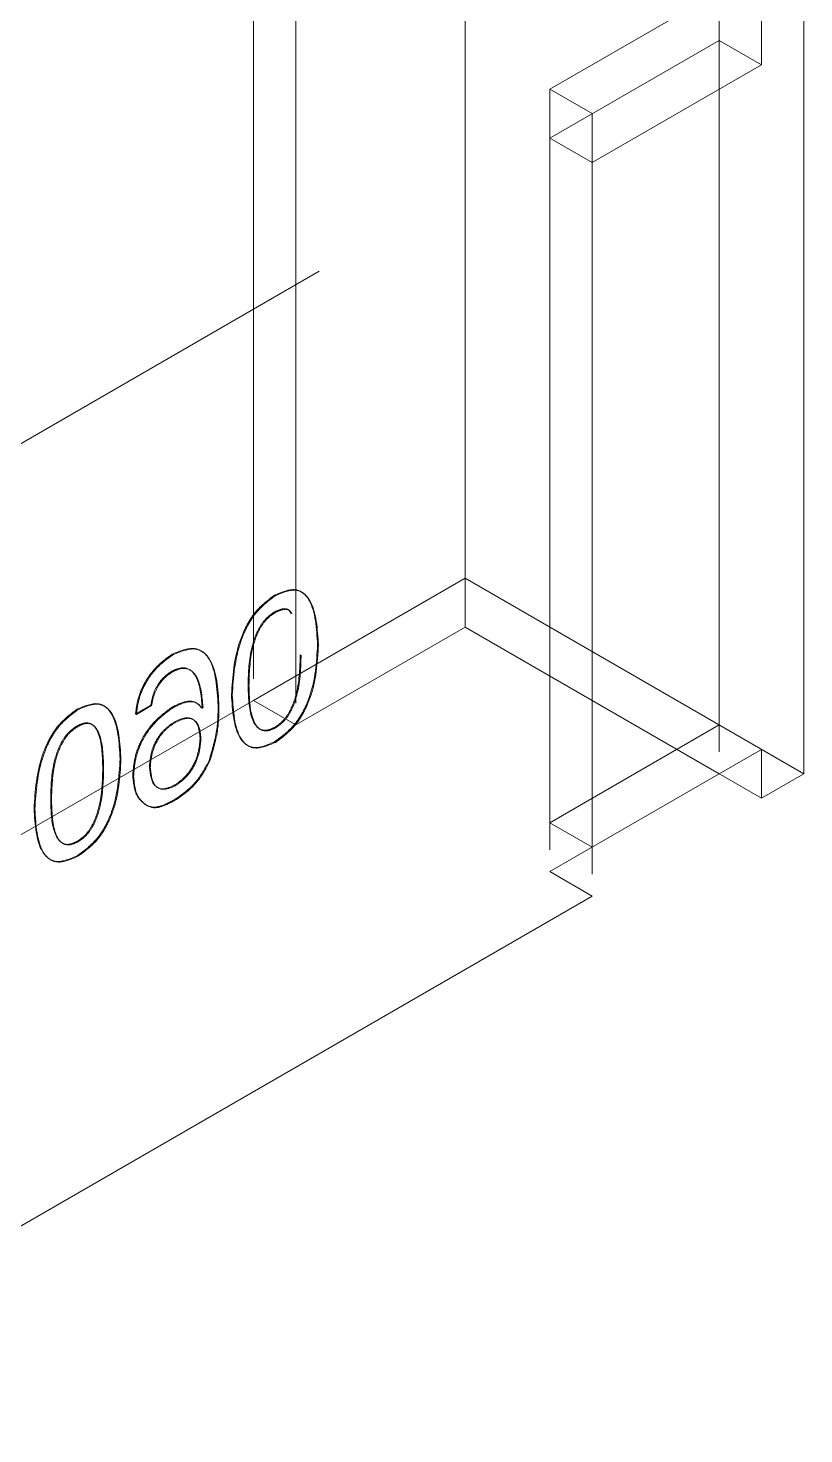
# Model space of a CAD drawing. Header units: millimetres. Extents: x 0 to 841, y 0 to 2287.
# Drawn here: x 585.371 to 586.667, y 209.894 to 212.241 of the extents above; entities that cross this region are included whole.
import ezdxf

# ---------------------------------------------------------------- set-up
doc = ezdxf.new("R2010")
doc.units = ezdxf.units.MM
doc.linetypes.add('HIDDEN', pattern=[1.905, 1.27, -0.635])

msp = doc.modelspace()

# ---------------------------------------------------------------- linework, layer by layer
at = {"color": 7, "linetype": 'HIDDEN', "lineweight": 18}
for p, q in [((586.1009, 211.3223), (586.1009, 212.6287)), ((584.1918, 211.5266), (585.7474, 212.4246)), ((585.7474, 212.4246), (585.7474, 211.1182)), ((585.8181, 212.3838), (585.8181, 211.0773)), ((586.5252, 212.3022), (586.2424, 212.1389)), ((586.5252, 212.3022), (586.5252, 210.9957)), ((586.6666, 210.9957), (586.6666, 212.3022)), ((586.5959, 212.2613), (586.5959, 212.1797)), ((586.5252, 212.2205), (586.2424, 212.0572)), ((586.5252, 211.0774), (586.5252, 212.2205)), ((586.5252, 212.2205), (586.5959, 212.1797)), ((586.5959, 212.1797), (586.3131, 212.0164)), ((586.2424, 212.1389), (586.3131, 212.0981)), ((586.2424, 212.1389), (586.2424, 210.8324)), ((586.3131, 212.0981), (586.3131, 210.7916)), ((584.7574, 211.2), (586.2424, 212.0572)), ((586.2424, 210.9141), (586.2424, 212.0572)), ((586.2424, 212.0572), (586.3131, 212.0164)), ((586.3131, 210.8732), (586.3131, 212.0164)), ((585.7474, 211.1182), (586.1009, 211.3223)), ((586.1009, 211.3223), (586.1009, 211.2406)), ((586.1009, 211.3223), (586.6666, 210.9957)), ((585.7841, 211.2933), (585.7827, 211.2941)), ((585.7841, 211.2652), (585.7827, 211.266)), ((585.8181, 211.0773), (586.1009, 211.2406)), ((586.1009, 211.2406), (586.5252, 210.9957)), ((586.1009, 211.2406), (586.5959, 210.9549)), ((585.6134, 211.1947), (585.612, 211.1956)), ((585.827, 211.1935), (585.8256, 211.1943)), ((585.856, 211.2103), (585.8545, 211.2111)), ((585.6134, 211.1666), (585.612, 211.1674)), ((585.7122, 211.1273), (585.7108, 211.1281)), ((585.74, 211.1433), (585.7386, 211.1442)), ((585.7474, 211.1182), (584.1918, 210.2201)), ((585.4544, 211.1029), (585.453, 211.1037)), ((585.5506, 211.0958), (585.5761, 211.1106)), ((585.552, 211.095), (585.5775, 211.1097)), ((585.5775, 211.1097), (585.5761, 211.1106)), ((585.6134, 211.1064), (585.612, 211.1072)), ((585.6619, 211.1079), (585.6607, 211.1059)), ((585.6621, 211.1051), (585.6607, 211.1059)), ((585.6633, 211.1071), (585.6619, 211.1079)), ((585.6633, 211.1071), (585.6621, 211.1051)), ((585.6899, 211.1091), (585.6885, 211.1099)), ((585.7474, 211.1182), (585.8181, 211.0773)), ((585.552, 211.095), (585.5506, 211.0958)), ((585.6169, 211.0816), (585.6155, 211.0824)), ((586.2424, 210.9141), (586.5252, 211.0774)), ((585.4544, 211.0748), (585.453, 211.0756)), ((585.6598, 211.0542), (585.6584, 211.055)), ((585.7841, 211.0724), (585.7827, 211.0732)), ((585.7841, 211.0483), (585.7827, 211.0491)), ((586.5252, 210.9957), (586.5959, 211.0365)), ((586.5959, 211.0365), (586.5959, 210.9549)), ((585.5262, 211.0199), (585.5248, 211.0207)), ((585.5752, 211.0067), (585.5738, 211.0075)), ((585.6749, 211.0174), (585.6735, 211.0182)), ((585.4973, 211.0032), (585.4958, 211.004)), ((585.5474, 210.992), (585.5459, 210.9928)), ((586.5252, 210.9957), (586.2424, 210.8324)), ((586.6666, 210.9957), (586.5959, 210.9549)), ((585.6158, 210.9752), (585.6143, 210.976)), ((585.3825, 210.9369), (585.3811, 210.9378)), ((585.4103, 210.953), (585.4089, 210.9538)), ((585.5682, 210.9438), (585.5668, 210.9446)), ((585.6204, 210.9538), (585.619, 210.9546)), ((586.2424, 210.9141), (586.3131, 210.8732)), ((585.4544, 210.882), (585.453, 210.8829)), ((585.4544, 210.858), (585.453, 210.8588)), ((586.2424, 210.8324), (586.3131, 210.7916)), ((586.3131, 210.7916), (584.7574, 209.8935))]:
    msp.add_line(p, q, dxfattribs=at)
for points, knots in [([(585.7827, 211.2941), (585.7705, 211.2848), (585.7522, 211.2709), (585.7343, 211.2411), (585.715, 211.1944), (585.7127, 211.1576), (585.7108, 211.1281)], [0, 0, 0, 0, 0.248785, 0.374282, 0.499955, 1, 1, 1, 1]), ([(585.7841, 211.2933), (585.7719, 211.284), (585.7536, 211.2701), (585.7357, 211.2403), (585.7164, 211.1936), (585.7141, 211.1567), (585.7122, 211.1273)], [0, 0, 0, 0, 0.248785, 0.374282, 0.499955, 1, 1, 1, 1]), ([(585.8545, 211.2111), (585.8529, 211.2387), (585.8509, 211.2733), (585.8316, 211.298), (585.8134, 211.3069), (585.7949, 211.2992), (585.7827, 211.2941)], [0, 0, 0, 0, 0.500012, 0.6256932, 0.7512012, 1, 1, 1, 1]), ([(585.856, 211.2103), (585.8543, 211.2379), (585.8523, 211.2725), (585.8331, 211.2972), (585.8148, 211.3061), (585.7964, 211.2984), (585.7841, 211.2933)], [0, 0, 0, 0, 0.500012, 0.6256932, 0.7512012, 1, 1, 1, 1]), ([(585.7386, 211.1442), (585.7391, 211.1648), (585.7398, 211.1957), (585.7542, 211.237), (585.7694, 211.2571), (585.7783, 211.263), (585.7827, 211.266)], [0, 0, 0, 0, 0.500906, 0.749819, 0.874781, 1, 1, 1, 1]), ([(585.74, 211.1433), (585.7405, 211.164), (585.7412, 211.1949), (585.7556, 211.2362), (585.7709, 211.2563), (585.7797, 211.2622), (585.7841, 211.2652)], [0, 0, 0, 0, 0.500906, 0.749819, 0.874781, 1, 1, 1, 1]), ([(585.7827, 211.266), (585.787, 211.268), (585.7956, 211.272), (585.8061, 211.2712), (585.8091, 211.2657), (585.8102, 211.2636)], [0, 0, 0, 0, 0.387831, 0.774992, 1, 1, 1, 1]), ([(585.7841, 211.2652), (585.7884, 211.2672), (585.797, 211.2712), (585.8075, 211.2704), (585.8105, 211.2649), (585.8116, 211.2628)], [0, 0, 0, 0, 0.387831, 0.774992, 1, 1, 1, 1]), ([(585.612, 211.1956), (585.6035, 211.1895), (585.5864, 211.1773), (585.5655, 211.1498), (585.5539, 211.1208), (585.5517, 211.1042), (585.5506, 211.0958)], [0, 0, 0, 0, 0.280542, 0.559408, 0.779403, 1, 1, 1, 1]), ([(585.6134, 211.1947), (585.6049, 211.1886), (585.5878, 211.1765), (585.5669, 211.149), (585.5553, 211.12), (585.5531, 211.1034), (585.552, 211.095)], [0, 0, 0, 0, 0.280542, 0.559408, 0.779403, 1, 1, 1, 1]), ([(585.6885, 211.1099), (585.6868, 211.1388), (585.6845, 211.1751), (585.6636, 211.2001), (585.6441, 211.2087), (585.6248, 211.2008), (585.612, 211.1956)], [0, 0, 0, 0, 0.499644, 0.625328, 0.750848, 1, 1, 1, 1]), ([(585.6899, 211.1091), (585.6882, 211.138), (585.686, 211.1743), (585.665, 211.1993), (585.6455, 211.2079), (585.6263, 211.2), (585.6134, 211.1947)], [0, 0, 0, 0, 0.499644, 0.625328, 0.750848, 1, 1, 1, 1]), ([(585.7827, 211.0491), (585.7947, 211.0579), (585.8127, 211.071), (585.8311, 211.0999), (585.8508, 211.1459), (585.8529, 211.1821), (585.8545, 211.2111)], [0, 0, 0, 0, 0.249123, 0.374635, 0.500323, 1, 1, 1, 1]), ([(585.8256, 211.1943), (585.8251, 211.1739), (585.8244, 211.1432), (585.8108, 211.1024), (585.7958, 211.0821), (585.7871, 211.0762), (585.7827, 211.0732)], [0, 0, 0, 0, 0.500896, 0.749906, 0.874864, 1, 1, 1, 1]), ([(585.7841, 211.0483), (585.7961, 211.057), (585.8142, 211.0702), (585.8325, 211.0991), (585.8522, 211.145), (585.8543, 211.1813), (585.856, 211.2103)], [0, 0, 0, 0, 0.2491225, 0.3746349, 0.500323, 1, 1, 1, 1]), ([(585.612, 211.1674), (585.6162, 211.1693), (585.6246, 211.173), (585.6398, 211.1727), (585.6577, 211.1544), (585.6602, 211.1265), (585.6619, 211.1079)], [0, 0, 0, 0, 0.125456, 0.250769, 0.499842, 1, 1, 1, 1]), ([(585.6134, 211.1666), (585.6176, 211.1685), (585.626, 211.1722), (585.6412, 211.1719), (585.6591, 211.1535), (585.6616, 211.1257), (585.6633, 211.1071)], [0, 0, 0, 0, 0.125456, 0.250769, 0.499842, 1, 1, 1, 1]), ([(585.827, 211.1935), (585.8265, 211.1731), (585.8259, 211.1424), (585.8122, 211.1015), (585.7972, 211.0813), (585.7885, 211.0754), (585.7841, 211.0724)], [0, 0, 0, 0, 0.500896, 0.749906, 0.874864, 1, 1, 1, 1]), ([(585.5761, 211.1106), (585.5773, 211.1168), (585.5796, 211.1292), (585.5886, 211.1471), (585.6004, 211.16), (585.6082, 211.165), (585.612, 211.1674)], [0, 0, 0, 0, 0.280442, 0.5594108, 0.7795263, 1, 1, 1, 1]), ([(585.5775, 211.1097), (585.5787, 211.116), (585.581, 211.1284), (585.5901, 211.1463), (585.6018, 211.1592), (585.6096, 211.1642), (585.6134, 211.1666)], [0, 0, 0, 0, 0.280442, 0.559411, 0.779526, 1, 1, 1, 1]), ([(585.7108, 211.1281), (585.7125, 211.1011), (585.7146, 211.0672), (585.7342, 211.044), (585.7526, 211.0363), (585.7707, 211.044), (585.7827, 211.0491)], [0, 0, 0, 0, 0.4996868, 0.6253523, 0.7508686, 1, 1, 1, 1]), ([(585.7122, 211.1273), (585.7139, 211.1002), (585.716, 211.0664), (585.7356, 211.0431), (585.754, 211.0355), (585.7721, 211.0432), (585.7841, 211.0483)], [0, 0, 0, 0, 0.4996868, 0.6253523, 0.7508686, 1, 1, 1, 1]), ([(585.7827, 211.0732), (585.7783, 211.0712), (585.7695, 211.0673), (585.7544, 211.0698), (585.7398, 211.0941), (585.7391, 211.1241), (585.7386, 211.1442)], [0, 0, 0, 0, 0.125208, 0.250259, 0.499246, 1, 1, 1, 1]), ([(585.7841, 211.0724), (585.7797, 211.0704), (585.771, 211.0665), (585.7558, 211.069), (585.7413, 211.0933), (585.7405, 211.1233), (585.74, 211.1433)], [0, 0, 0, 0, 0.125208, 0.250259, 0.499246, 1, 1, 1, 1]), ([(585.453, 211.1037), (585.4408, 211.0945), (585.4225, 211.0806), (585.4046, 211.0507), (585.3853, 211.0041), (585.3829, 210.9672), (585.3811, 210.9378)], [0, 0, 0, 0, 0.248785, 0.374282, 0.499955, 1, 1, 1, 1]), ([(585.4544, 211.1029), (585.4422, 211.0937), (585.4239, 211.0798), (585.406, 211.0499), (585.3867, 211.0032), (585.3844, 210.9664), (585.3825, 210.9369)], [0, 0, 0, 0, 0.248785, 0.374282, 0.499955, 1, 1, 1, 1]), ([(585.5248, 211.0207), (585.5232, 211.0484), (585.5212, 211.0829), (585.5019, 211.1077), (585.4837, 211.1165), (585.4652, 211.1088), (585.453, 211.1037)], [0, 0, 0, 0, 0.500012, 0.625693, 0.751201, 1, 1, 1, 1]), ([(585.5262, 211.0199), (585.5246, 211.0475), (585.5226, 211.0821), (585.5033, 211.1069), (585.4851, 211.1157), (585.4666, 211.108), (585.4544, 211.1029)], [0, 0, 0, 0, 0.500012, 0.625693, 0.751201, 1, 1, 1, 1]), ([(585.612, 211.1072), (585.6023, 211.1001), (585.5829, 211.086), (585.5594, 211.0537), (585.5481, 211.0205), (585.5467, 211.002), (585.5459, 210.9928)], [0, 0, 0, 0, 0.280617, 0.559274, 0.779238, 1, 1, 1, 1]), ([(585.6134, 211.1064), (585.6037, 211.0993), (585.5843, 211.0852), (585.5608, 211.0529), (585.5495, 211.0197), (585.5481, 211.0012), (585.5474, 210.992)], [0, 0, 0, 0, 0.2806175, 0.559274, 0.7792377, 1, 1, 1, 1]), ([(585.6607, 211.1059), (585.6577, 211.1094), (585.6517, 211.1164), (585.6345, 211.1182), (585.6205, 211.1114), (585.612, 211.1072)], [0, 0, 0, 0, 0.280289, 0.560345, 1, 1, 1, 1]), ([(585.6621, 211.1051), (585.6591, 211.1086), (585.6531, 211.1155), (585.6359, 211.1174), (585.622, 211.1106), (585.6134, 211.1064)], [0, 0, 0, 0, 0.280289, 0.5603454, 1, 1, 1, 1]), ([(585.6735, 211.0182), (585.6787, 211.0361), (585.688, 211.0682), (585.6884, 211.0971), (585.6885, 211.1099)], [0, 0, 0, 0, 0.558783, 1, 1, 1, 1]), ([(585.6749, 211.0174), (585.6801, 211.0353), (585.6894, 211.0674), (585.6898, 211.0963), (585.6899, 211.1091)], [0, 0, 0, 0, 0.558783, 1, 1, 1, 1]), ([(585.453, 211.0756), (585.4573, 211.0777), (585.4661, 211.0819), (585.481, 211.0789), (585.4947, 211.0538), (585.4954, 211.024), (585.4958, 211.004)], [0, 0, 0, 0, 0.125131, 0.250047, 0.49906, 1, 1, 1, 1]), ([(585.4544, 211.0748), (585.4588, 211.0769), (585.4675, 211.0811), (585.4824, 211.0781), (585.4961, 211.053), (585.4968, 211.0231), (585.4973, 211.0032)], [0, 0, 0, 0, 0.125131, 0.250047, 0.49906, 1, 1, 1, 1]), ([(585.5738, 211.0075), (585.5744, 211.0152), (585.5758, 211.0306), (585.5856, 211.0545), (585.6005, 211.0723), (585.6105, 211.0791), (585.6155, 211.0824)], [0, 0, 0, 0, 0.280784, 0.559454, 0.779294, 1, 1, 1, 1]), ([(585.5752, 211.0067), (585.5758, 211.0144), (585.5772, 211.0298), (585.587, 211.0537), (585.6019, 211.0715), (585.6119, 211.0783), (585.6169, 211.0816)], [0, 0, 0, 0, 0.280784, 0.559454, 0.779294, 1, 1, 1, 1]), ([(585.6155, 211.0824), (585.6221, 211.0855), (585.6352, 211.0917), (585.6503, 211.0863), (585.6569, 211.0719), (585.6579, 211.0606), (585.6584, 211.055)], [0, 0, 0, 0, 0.280297, 0.558545, 0.778963, 1, 1, 1, 1]), ([(585.6169, 211.0816), (585.6235, 211.0847), (585.6366, 211.0908), (585.6517, 211.0855), (585.6583, 211.0711), (585.6593, 211.0598), (585.6598, 211.0542)], [0, 0, 0, 0, 0.280297, 0.558545, 0.778963, 1, 1, 1, 1]), ([(585.4089, 210.9538), (585.4094, 210.9745), (585.41, 211.0054), (585.4244, 211.0466), (585.4397, 211.0668), (585.4485, 211.0727), (585.453, 211.0756)], [0, 0, 0, 0, 0.500906, 0.749819, 0.874781, 1, 1, 1, 1]), ([(585.4103, 210.953), (585.4108, 210.9737), (585.4115, 211.0046), (585.4259, 211.0458), (585.4411, 211.0659), (585.45, 211.0718), (585.4544, 211.0748)], [0, 0, 0, 0, 0.500906, 0.749819, 0.874781, 1, 1, 1, 1]), ([(585.6584, 211.055), (585.6577, 211.0468), (585.6563, 211.0306), (585.6459, 211.0054), (585.6302, 210.9867), (585.6196, 210.9796), (585.6143, 210.976)], [0, 0, 0, 0, 0.280779, 0.559503, 0.779325, 1, 1, 1, 1]), ([(585.6598, 211.0542), (585.6591, 211.046), (585.6577, 211.0298), (585.6474, 211.0046), (585.6316, 210.9859), (585.621, 210.9788), (585.6158, 210.9752)], [0, 0, 0, 0, 0.280779, 0.559503, 0.779325, 1, 1, 1, 1]), ([(585.453, 210.8588), (585.465, 210.8675), (585.483, 210.8807), (585.5014, 210.9096), (585.5211, 210.9555), (585.5231, 210.9918), (585.5248, 211.0207)], [0, 0, 0, 0, 0.249123, 0.374635, 0.500323, 1, 1, 1, 1]), ([(585.4544, 210.858), (585.4664, 210.8667), (585.4844, 210.8798), (585.5028, 210.9087), (585.5225, 210.9547), (585.5246, 210.9909), (585.5262, 211.0199)], [0, 0, 0, 0, 0.249123, 0.374635, 0.500323, 1, 1, 1, 1]), ([(585.6143, 210.976), (585.6078, 210.9733), (585.5948, 210.9679), (585.577, 210.9778), (585.575, 210.9962), (585.5738, 211.0075)], [0, 0, 0, 0, 0.280776, 0.559966, 1, 1, 1, 1]), ([(585.6158, 210.9752), (585.6092, 210.9725), (585.5962, 210.9671), (585.5784, 210.977), (585.5764, 210.9954), (585.5752, 211.0067)], [0, 0, 0, 0, 0.280776, 0.559966, 1, 1, 1, 1]), ([(585.619, 210.9546), (585.6311, 210.9634), (585.6528, 210.9792), (585.6672, 211.0063), (585.6735, 211.0182)], [0, 0, 0, 0, 0.559584, 1, 1, 1, 1]), ([(585.6204, 210.9538), (585.6325, 210.9626), (585.6543, 210.9784), (585.6686, 211.0055), (585.6749, 211.0174)], [0, 0, 0, 0, 0.559584, 1, 1, 1, 1]), ([(585.4958, 211.004), (585.4954, 210.9835), (585.4947, 210.9529), (585.481, 210.912), (585.4661, 210.8917), (585.4573, 210.8858), (585.453, 210.8829)], [0, 0, 0, 0, 0.500896, 0.749906, 0.874864, 1, 1, 1, 1]), ([(585.4973, 211.0032), (585.4968, 210.9827), (585.4961, 210.9521), (585.4825, 210.9112), (585.4675, 210.8909), (585.4588, 210.885), (585.4544, 210.882)], [0, 0, 0, 0, 0.500896, 0.749906, 0.874864, 1, 1, 1, 1]), ([(585.5459, 210.9928), (585.5471, 210.9808), (585.5491, 210.9595), (585.5614, 210.9491), (585.5668, 210.9446)], [0, 0, 0, 0, 0.55918, 1, 1, 1, 1]), ([(585.5474, 210.992), (585.5485, 210.98), (585.5505, 210.9586), (585.5628, 210.9483), (585.5682, 210.9438)], [0, 0, 0, 0, 0.55918, 1, 1, 1, 1]), ([(585.3811, 210.9378), (585.3828, 210.9107), (585.3849, 210.8769), (585.4045, 210.8536), (585.4229, 210.846), (585.4409, 210.8537), (585.453, 210.8588)], [0, 0, 0, 0, 0.499687, 0.625352, 0.750869, 1, 1, 1, 1]), ([(585.3825, 210.9369), (585.3842, 210.9099), (585.3863, 210.8761), (585.4059, 210.8528), (585.4243, 210.8451), (585.4424, 210.8528), (585.4544, 210.858)], [0, 0, 0, 0, 0.499687, 0.625352, 0.750869, 1, 1, 1, 1]), ([(585.453, 210.8829), (585.4486, 210.8809), (585.4398, 210.8769), (585.4247, 210.8794), (585.4101, 210.9038), (585.4094, 210.9338), (585.4089, 210.9538)], [0, 0, 0, 0, 0.125208, 0.250259, 0.499246, 1, 1, 1, 1]), ([(585.4544, 210.882), (585.45, 210.8801), (585.4412, 210.8761), (585.4261, 210.8786), (585.4115, 210.9029), (585.4108, 210.933), (585.4103, 210.953)], [0, 0, 0, 0, 0.1252077, 0.2502594, 0.4992463, 1, 1, 1, 1]), ([(585.5668, 210.9446), (585.5707, 210.9426), (585.5785, 210.9385), (585.597, 210.9423), (585.6106, 210.9499), (585.619, 210.9546)], [0, 0, 0, 0, 0.279388, 0.559544, 1, 1, 1, 1]), ([(585.5682, 210.9438), (585.5721, 210.9417), (585.5799, 210.9377), (585.5984, 210.9415), (585.612, 210.9491), (585.6204, 210.9538)], [0, 0, 0, 0, 0.279388, 0.559544, 1, 1, 1, 1])]:
    msp.add_open_spline(points, degree=3, knots=knots, dxfattribs=at)

doc.saveas('drawing.dxf')
